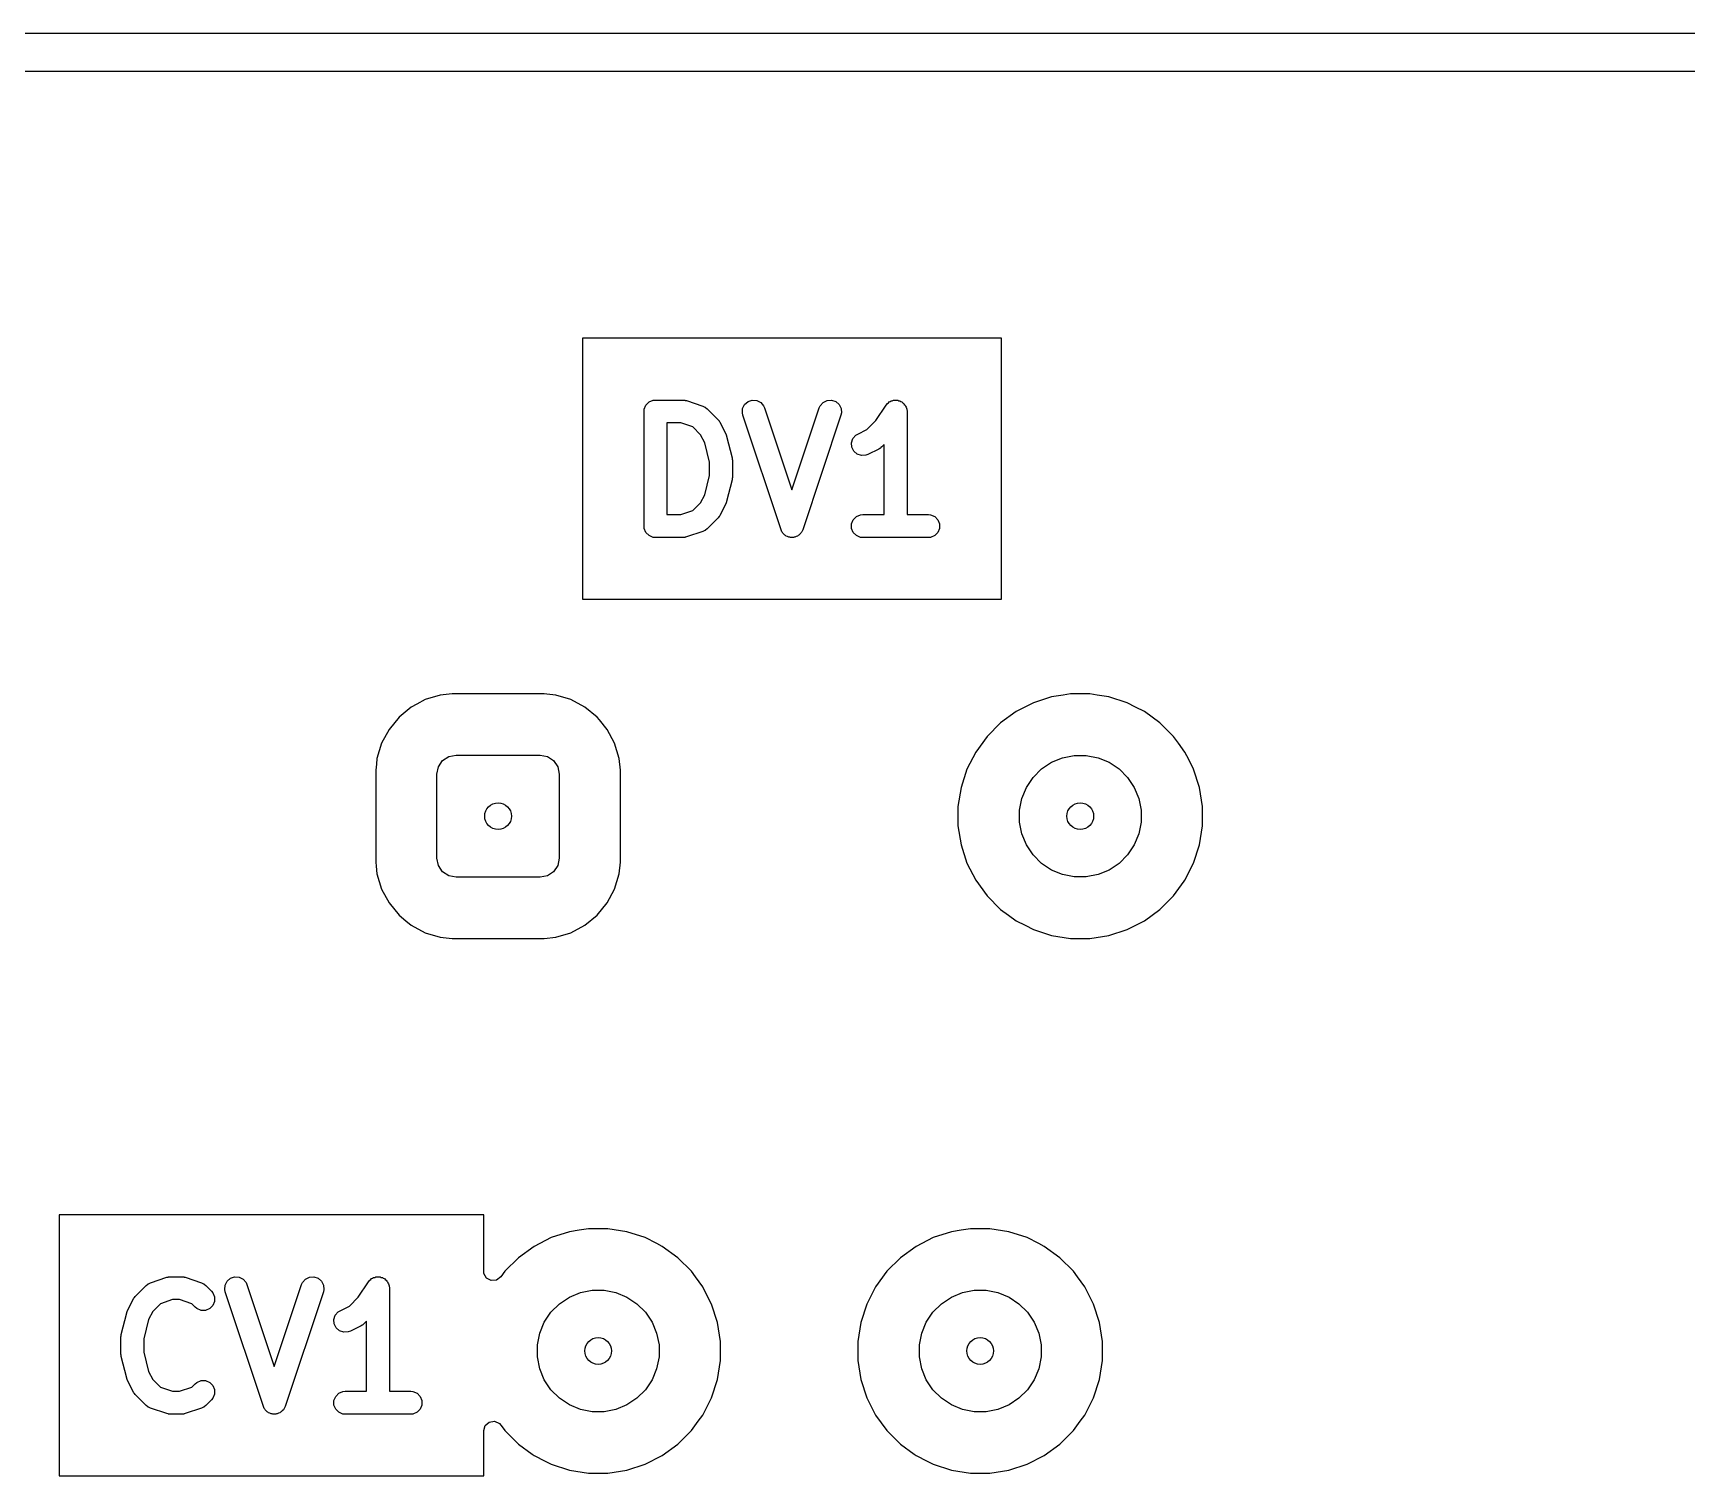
# Model space of a CAD drawing. Extents: x 20 to 124, y -124 to -20.
# Drawn here: x 75.1 to 96.75, y -38.89 to -20 of the extents above; entities that cross this region are included whole.
import ezdxf

# ---------------------------------------------------------------- set-up
doc = ezdxf.new("R2010")
doc.units = 0
doc.layers.add('BLACK', color=7, linetype='CONTINUOUS')
doc.layers.add('WHITE', color=7, linetype='CONTINUOUS')

msp = doc.modelspace()

# ---------------------------------------------------------------- linework, layer by layer
at = {"layer": 'BLACK', "linetype": 'CONTINUOUS'}
for p, q in [((20.6245, -20.5005), (123.3755, -20.5005)), ((87.776929, -23.994984), (82.2945, -23.994984)), ((82.2945, -23.994984), (82.2945, -27.410553)), ((87.776929, -27.160553), (87.776929, -23.994984)), ((83.102882, -24.924064), (83.12528, -24.869992)), ((83.12528, -24.869992), (83.166664, -24.828608)), ((83.166664, -24.828608), (83.220736, -24.80621)), ((83.220736, -24.80621), (83.25, -24.803328)), ((83.25, -24.803328), (83.607143, -24.803328)), ((83.607143, -24.803328), (83.621954, -24.804786)), ((83.621954, -24.804786), (83.625904, -24.804506)), ((83.625904, -24.804506), (83.631098, -24.805687)), ((83.631098, -24.805687), (83.636407, -24.80621)), ((83.636407, -24.80621), (83.640069, -24.807727)), ((83.640069, -24.807727), (83.654577, -24.811026)), ((83.654577, -24.811026), (83.868863, -24.882454)), ((83.868863, -24.882454), (83.895714, -24.894443)), ((84.391042, -24.913708), (84.417216, -24.861361)), ((84.417216, -24.861361), (84.46143, -24.823014)), ((84.46143, -24.823014), (84.516954, -24.804506)), ((84.516954, -24.804506), (84.575335, -24.808655)), ((84.575335, -24.808655), (84.627682, -24.834829)), ((84.627682, -24.834829), (84.666029, -24.879043)), ((84.666029, -24.879043), (84.678017, -24.905894)), ((85.393413, -24.905894), (85.405401, -24.879043)), ((85.405401, -24.879043), (85.443748, -24.834828)), ((85.443748, -24.834828), (85.496096, -24.808655)), ((85.496096, -24.808655), (85.554476, -24.804505)), ((85.554476, -24.804505), (85.61, -24.823014)), ((85.61, -24.823014), (85.654214, -24.861361)), ((85.654214, -24.861361), (85.680388, -24.913708)), ((86.13343, -25.072051), (86.26805, -24.870123)), ((86.26805, -24.870123), (86.268116, -24.870042)), ((86.268116, -24.870042), (86.268137, -24.869992)), ((86.268137, -24.869992), (86.268248, -24.86988)), ((86.268248, -24.86988), (86.28668, -24.847372)), ((86.28668, -24.847372), (86.299022, -24.839106)), ((86.299022, -24.839106), (86.309521, -24.828608)), ((86.309521, -24.828608), (86.323097, -24.822984)), ((86.323097, -24.822984), (86.33531, -24.814806)), ((86.33531, -24.814806), (86.349871, -24.811893)), ((86.349871, -24.811893), (86.363593, -24.80621)), ((86.363593, -24.80621), (86.37829, -24.80621)), ((86.37829, -24.80621), (86.3927, -24.803328)), ((86.3927, -24.803328), (86.40727, -24.80621)), ((86.40727, -24.80621), (86.422121, -24.80621)), ((86.422121, -24.80621), (86.435695, -24.811832)), ((86.435695, -24.811832), (86.450114, -24.814685)), ((86.450114, -24.814685), (86.462474, -24.822925)), ((86.462474, -24.822925), (86.476193, -24.828608)), ((86.476193, -24.828608), (86.486582, -24.838997)), ((86.486582, -24.838997), (86.498813, -24.847151)), ((86.498813, -24.847151), (86.507078, -24.859493)), ((86.507078, -24.859493), (86.517577, -24.869992)), ((86.517577, -24.869992), (86.5232, -24.883568)), ((86.5232, -24.883568), (86.531379, -24.895781)), ((83.1, -24.953328), (83.102882, -24.924064)), ((83.1, -26.453328), (83.1, -24.953328)), ((83.582803, -25.103328), (83.4, -25.103328)), ((83.4, -25.103328), (83.4, -26.303328)), ((83.740401, -25.155861), (83.582803, -25.103328)), ((83.895714, -24.894443), (83.899784, -24.897973)), ((83.899784, -24.897973), (83.904764, -24.900036)), ((83.904764, -24.900036), (83.927495, -24.918691)), ((83.927495, -24.918691), (84.070352, -25.061548)), ((84.070352, -25.061548), (84.079792, -25.07305)), ((84.079792, -25.07305), (84.082785, -25.075646)), ((84.082785, -25.075646), (84.085623, -25.080155)), ((84.085623, -25.080155), (84.089007, -25.084278)), ((84.089007, -25.084278), (84.090523, -25.08794)), ((84.090523, -25.08794), (84.09845, -25.100532)), ((84.09845, -25.100532), (84.169879, -25.243388)), ((84.386893, -24.972089), (84.391042, -24.913708)), ((84.393413, -25.000762), (84.386893, -24.972089)), ((84.893413, -26.500762), (84.393413, -25.000762)), ((84.678017, -24.905894), (85.035715, -25.978986)), ((85.035715, -25.978986), (85.393413, -24.905894)), ((85.678018, -25.000762), (85.178017, -26.500762)), ((85.684538, -24.972088), (85.678018, -25.000762)), ((85.680388, -24.913708), (85.684538, -24.972088)), ((86.018289, -25.187192), (86.13343, -25.072051)), ((86.531379, -24.895781), (86.534291, -24.910343)), ((86.534291, -24.910343), (86.539975, -24.924064)), ((86.539975, -24.924064), (86.542826, -24.953016)), ((86.542826, -24.953016), (86.542857, -24.95317)), ((86.542857, -24.95317), (86.542846, -24.953222)), ((86.542846, -24.953222), (86.542857, -24.953328)), ((86.542857, -24.953328), (86.542857, -26.303328)), ((83.841008, -25.256468), (83.740401, -25.155861)), ((83.894187, -25.362827), (83.841008, -25.256468)), ((84.169879, -25.243388), (84.170698, -25.24553)), ((84.170698, -25.24553), (84.171343, -25.2464)), ((84.171343, -25.2464), (84.175727, -25.258671)), ((84.175727, -25.258671), (84.180388, -25.270852)), ((84.180388, -25.270852), (84.180464, -25.271932)), ((84.180464, -25.271932), (84.181236, -25.274091)), ((84.181236, -25.274091), (84.252664, -25.559805)), ((85.815464, -25.363139), (85.833971, -25.307616)), ((85.833971, -25.307616), (85.872318, -25.263401)), ((85.872318, -25.263401), (85.897204, -25.247736)), ((85.897204, -25.247736), (86.018289, -25.187192)), ((83.957143, -25.614648), (83.894187, -25.362827)), ((85.819613, -25.421519), (85.815464, -25.363139)), ((85.845787, -25.473868), (85.819613, -25.421519)), ((85.890002, -25.512215), (85.845787, -25.473868)), ((85.945525, -25.530722), (85.890002, -25.512215)), ((86.003905, -25.526573), (85.945525, -25.530722)), ((86.031368, -25.516064), (86.003905, -25.526573)), ((86.174225, -25.444635), (86.031368, -25.516064)), ((86.186818, -25.436707), (86.174225, -25.444635)), ((86.190478, -25.435192), (86.186818, -25.436707)), ((86.194597, -25.43181), (86.190478, -25.435192)), ((86.199111, -25.42897), (86.194597, -25.43181)), ((86.201707, -25.425976), (86.199111, -25.42897)), ((86.213209, -25.416537), (86.201707, -25.425976)), ((86.242857, -25.386889), (86.213209, -25.416537)), ((86.242857, -26.303328), (86.242857, -25.386889)), ((83.957143, -25.792007), (83.957143, -25.614648)), ((84.252664, -25.559805), (84.253413, -25.564876)), ((84.253413, -25.564876), (84.254261, -25.566921)), ((84.254261, -25.566921), (84.255346, -25.577943)), ((84.255346, -25.577943), (84.256966, -25.588894)), ((84.256966, -25.588894), (84.25664, -25.591081)), ((84.25664, -25.591081), (84.257143, -25.596185)), ((84.257143, -25.596185), (84.257143, -25.810471)), ((83.894187, -26.043828), (83.957143, -25.792007)), ((84.252664, -25.846851), (84.181236, -26.132565)), ((84.253413, -25.841779), (84.252664, -25.846851)), ((84.254261, -25.839735), (84.253413, -25.841779)), ((84.255346, -25.828712), (84.254261, -25.839735)), ((84.256966, -25.817762), (84.255346, -25.828712)), ((84.257143, -25.810471), (84.25664, -25.815574)), ((84.25664, -25.815574), (84.256966, -25.817762)), ((83.740402, -26.250794), (83.841008, -26.150188)), ((83.841008, -26.150188), (83.894187, -26.043828)), ((84.169879, -26.163268), (84.09845, -26.306124)), ((84.170698, -26.161125), (84.169879, -26.163268)), ((84.171343, -26.160256), (84.170698, -26.161125)), ((84.175727, -26.147984), (84.171343, -26.160256)), ((84.180388, -26.135804), (84.175727, -26.147984)), ((84.180464, -26.134723), (84.180388, -26.135804)), ((84.181236, -26.132565), (84.180464, -26.134723)), ((83.4, -26.303328), (83.5828, -26.303328)), ((83.5828, -26.303328), (83.740402, -26.250794)), ((84.070352, -26.345108), (83.927495, -26.487966)), ((84.07979, -26.333606), (84.070352, -26.345108)), ((84.082785, -26.33101), (84.07979, -26.333606)), ((84.085625, -26.326496), (84.082785, -26.33101)), ((84.089007, -26.322377), (84.085625, -26.326496)), ((84.090522, -26.318717), (84.089007, -26.322377)), ((84.09845, -26.306124), (84.090522, -26.318717)), ((85.817168, -26.424064), (85.839566, -26.369992)), ((85.839566, -26.369992), (85.88095, -26.328608)), ((85.88095, -26.328608), (85.935022, -26.30621)), ((85.935022, -26.30621), (85.964286, -26.303328)), ((85.964286, -26.303328), (86.242857, -26.303328)), ((86.542857, -26.303328), (86.821429, -26.303328)), ((86.821429, -26.303328), (86.850693, -26.30621)), ((86.850693, -26.30621), (86.904765, -26.328608)), ((86.904765, -26.328608), (86.946149, -26.369992)), ((86.946149, -26.369992), (86.968547, -26.424064)), ((83.102882, -26.482592), (83.1, -26.453328)), ((83.12528, -26.536664), (83.102882, -26.482592)), ((83.166664, -26.578048), (83.12528, -26.536664)), ((83.220736, -26.600446), (83.166664, -26.578048)), ((83.25, -26.603328), (83.220736, -26.600446)), ((83.607143, -26.603328), (83.25, -26.603328)), ((83.621948, -26.601869), (83.607143, -26.603328)), ((83.625903, -26.602151), (83.621948, -26.601869)), ((83.631104, -26.600968), (83.625903, -26.602151)), ((83.636407, -26.600446), (83.631104, -26.600968)), ((83.640064, -26.59893), (83.636407, -26.600446)), ((83.654577, -26.595631), (83.640064, -26.59893)), ((83.868863, -26.524203), (83.654577, -26.595631)), ((83.895714, -26.512215), (83.868863, -26.524203)), ((83.899785, -26.508683), (83.895714, -26.512215)), ((83.904765, -26.506621), (83.899785, -26.508683)), ((83.927495, -26.487966), (83.904765, -26.506621)), ((84.905401, -26.527613), (84.893413, -26.500762)), ((84.912423, -26.53571), (84.905401, -26.527613)), ((84.917216, -26.545295), (84.912423, -26.53571)), ((84.931422, -26.557616), (84.917216, -26.545295)), ((84.943748, -26.571828), (84.931422, -26.557616)), ((84.953335, -26.576621), (84.943748, -26.571828)), ((84.96143, -26.583642), (84.953335, -26.576621)), ((84.979272, -26.589589), (84.96143, -26.583642)), ((84.996096, -26.598001), (84.979272, -26.589589)), ((85.006786, -26.59876), (84.996096, -26.598001)), ((85.016954, -26.60215), (85.006786, -26.59876)), ((85.03571, -26.600817), (85.016954, -26.60215)), ((85.054476, -26.602151), (85.03571, -26.600817)), ((85.064646, -26.59876), (85.054476, -26.602151)), ((85.075335, -26.598001), (85.064646, -26.59876)), ((85.092156, -26.58959), (85.075335, -26.598001)), ((85.11, -26.583642), (85.092156, -26.58959)), ((85.118096, -26.576619), (85.11, -26.583642)), ((85.127682, -26.571827), (85.118096, -26.576619)), ((85.140005, -26.557618), (85.127682, -26.571827)), ((85.154214, -26.545295), (85.140005, -26.557618)), ((85.159006, -26.535709), (85.154214, -26.545295)), ((85.166029, -26.527613), (85.159006, -26.535709)), ((85.178017, -26.500762), (85.166029, -26.527613)), ((85.817168, -26.482592), (85.817168, -26.424064)), ((85.839566, -26.536664), (85.817168, -26.482592)), ((85.88095, -26.578048), (85.839566, -26.536664)), ((85.935022, -26.600446), (85.88095, -26.578048)), ((85.964286, -26.603328), (85.935022, -26.600446)), ((86.821429, -26.603328), (85.964286, -26.603328)), ((86.850693, -26.600446), (86.821429, -26.603328)), ((86.904765, -26.578048), (86.850693, -26.600446)), ((86.946149, -26.536664), (86.904765, -26.578048)), ((86.968547, -26.482592), (86.946149, -26.536664)), ((86.968547, -26.424064), (86.968547, -26.482592)), ((87.776929, -27.410553), (87.776929, -27.160553)), ((82.2945, -27.410553), (87.776929, -27.410553)), ((80.125898, -28.783643), (80.05355, -28.822315)), ((80.236043, -28.724769), (80.125898, -28.783643)), ((80.434067, -28.664699), (80.236043, -28.724769)), ((80.550298, -28.653251), (80.434067, -28.664699)), ((80.588392, -28.6495), (80.550298, -28.653251)), ((81.791608, -28.6495), (80.588392, -28.6495)), ((81.826805, -28.652966), (81.791608, -28.6495)), ((81.945934, -28.664699), (81.826805, -28.652966)), ((81.945934, -28.6647), (81.945932, -28.664699)), ((81.945932, -28.664699), (81.945934, -28.664699)), ((82.143954, -28.724768), (81.945934, -28.6647)), ((82.32645, -28.822315), (82.143954, -28.724768)), ((88.195616, -28.76676), (87.971151, -28.881132)), ((88.435214, -28.68891), (88.195616, -28.76676)), ((88.588076, -28.664699), (88.435214, -28.68891)), ((88.684038, -28.6495), (88.588076, -28.664699)), ((88.935962, -28.6495), (88.684038, -28.6495)), ((89.03193, -28.6647), (88.935962, -28.6495)), ((89.184785, -28.68891), (89.03193, -28.6647)), ((89.424383, -28.76676), (89.184785, -28.68891)), ((89.533418, -28.822317), (89.424383, -28.76676)), ((79.893589, -28.953589), (79.762317, -29.113547)), ((80.053547, -28.822317), (79.893589, -28.953589)), ((80.053548, -28.822316), (80.053547, -28.822317)), ((80.05355, -28.822315), (80.053548, -28.822316)), ((82.326453, -28.822317), (82.32645, -28.822315)), ((82.48641, -28.953589), (82.326452, -28.822317)), ((82.326452, -28.822317), (82.326453, -28.822317)), ((82.515357, -28.988862), (82.48641, -28.953589)), ((82.617685, -29.11355), (82.515357, -28.988862)), ((87.971151, -28.881132), (87.76735, -29.029201)), ((89.648845, -28.88113), (89.533418, -28.822317)), ((89.648847, -28.881131), (89.648845, -28.88113)), ((89.648848, -28.881132), (89.648847, -28.881131)), ((89.852649, -29.029201), (89.648848, -28.881132)), ((79.762317, -29.113547), (79.664769, -29.296043)), ((82.715232, -29.296046), (82.617685, -29.11355)), ((87.589201, -29.20735), (87.441132, -29.411151)), ((87.589205, -29.207345), (87.589201, -29.20735)), ((87.767345, -29.029205), (87.589205, -29.207345)), ((87.76735, -29.029201), (87.767345, -29.029205)), ((89.852654, -29.029205), (89.852649, -29.029201)), ((90.030794, -29.207345), (89.852654, -29.029205)), ((90.030798, -29.20735), (90.030794, -29.207345)), ((90.095239, -29.296046), (90.030798, -29.20735)), ((79.664769, -29.296043), (79.604699, -29.494067)), ((82.7753, -29.494066), (82.715232, -29.296046)), ((87.441132, -29.411151), (87.32676, -29.635616)), ((90.17887, -29.411155), (90.095239, -29.296046)), ((90.228693, -29.508939), (90.17887, -29.411155)), ((79.597147, -29.57075), (79.5895, -29.648392)), ((79.5895, -29.648392), (79.5895, -30.851608)), ((79.604699, -29.494067), (79.597147, -29.57075)), ((80.39, -29.7), (80.40903, -29.604329)), ((80.40903, -29.604329), (80.463223, -29.523223)), ((80.463223, -29.523223), (80.544329, -29.46903)), ((80.544329, -29.46903), (80.64, -29.45)), ((80.64, -29.45), (81.74, -29.45)), ((81.74, -29.45), (81.835671, -29.46903)), ((81.835671, -29.46903), (81.916777, -29.523223)), ((81.916777, -29.523223), (81.97097, -29.604329)), ((81.97097, -29.604329), (81.99, -29.7)), ((82.7905, -29.648392), (82.7753, -29.494066)), ((82.7905, -30.124038), (82.7905, -29.648392)), ((87.32676, -29.635616), (87.24891, -29.875214)), ((88.191592, -29.742485), (88.302485, -29.631592)), ((88.302485, -29.631592), (88.432883, -29.544463)), ((88.432883, -29.544463), (88.577772, -29.484448)), ((88.577772, -29.484448), (88.731586, -29.453852)), ((88.731586, -29.453852), (88.888414, -29.453852)), ((88.888414, -29.453852), (89.042228, -29.484448)), ((89.042228, -29.484448), (89.187117, -29.544463)), ((89.187117, -29.544463), (89.317515, -29.631592)), ((89.317515, -29.631592), (89.428408, -29.742485)), ((90.293239, -29.635616), (90.228693, -29.508939)), ((90.293239, -29.635618), (90.293239, -29.635616)), ((90.293241, -29.635621), (90.293239, -29.635618)), ((90.37109, -29.875215), (90.293241, -29.635621)), ((80.39, -30.8), (80.39, -29.7)), ((81.99, -29.7), (81.99, -30.8)), ((88.104463, -29.872883), (88.191592, -29.742485)), ((89.428408, -29.742485), (89.515537, -29.872883)), ((87.24891, -29.875214), (87.2095, -30.124038)), ((88.013852, -30.171586), (88.044448, -30.017772)), ((88.044448, -30.017772), (88.104463, -29.872883)), ((89.515537, -29.872883), (89.575552, -30.017772)), ((89.575552, -30.017772), (89.606148, -30.171586)), ((90.4105, -30.124038), (90.37109, -29.875215)), ((82.7905, -30.851608), (82.7905, -30.124038)), ((87.2095, -30.124038), (87.2095, -30.375961)), ((88.013852, -30.328414), (88.013852, -30.171586)), ((89.606148, -30.171586), (89.606148, -30.328414)), ((90.4105, -30.375962), (90.4105, -30.124038)), ((87.2095, -30.375961), (87.24891, -30.624785)), ((88.044448, -30.482228), (88.013852, -30.328414)), ((88.104463, -30.627117), (88.044448, -30.482228)), ((89.575552, -30.482228), (89.515537, -30.627117)), ((89.606148, -30.328414), (89.575552, -30.482228)), ((90.37109, -30.624785), (90.4105, -30.375962)), ((87.24891, -30.624785), (87.32676, -30.864383)), ((88.191592, -30.757515), (88.104463, -30.627117)), ((89.515537, -30.627117), (89.428408, -30.757515)), ((90.293241, -30.864379), (90.37109, -30.624785)), ((79.5895, -30.851608), (79.594502, -30.902398)), ((79.594502, -30.902398), (79.604699, -31.005932)), ((80.40903, -30.895671), (80.39, -30.8)), ((80.463223, -30.976777), (80.40903, -30.895671)), ((81.97097, -30.895671), (81.916777, -30.976777)), ((81.99, -30.8), (81.97097, -30.895671)), ((82.7753, -31.005934), (82.7905, -30.851608)), ((87.32676, -30.864383), (87.441132, -31.088848)), ((88.302485, -30.868408), (88.191592, -30.757515)), ((88.432883, -30.955537), (88.302485, -30.868408)), ((89.317515, -30.868408), (89.187117, -30.955537)), ((89.428408, -30.757515), (89.317515, -30.868408)), ((90.17887, -31.088845), (90.293241, -30.864379)), ((79.604699, -31.005932), (79.6047, -31.005934)), ((79.6047, -31.005934), (79.664768, -31.203954)), ((80.544329, -31.03097), (80.463223, -30.976777)), ((80.64, -31.05), (80.544329, -31.03097)), ((81.74, -31.05), (80.64, -31.05)), ((81.835671, -31.03097), (81.74, -31.05)), ((81.916777, -30.976777), (81.835671, -31.03097)), ((82.715232, -31.203954), (82.7753, -31.005934)), ((87.441132, -31.088848), (87.589201, -31.292649)), ((88.577772, -31.015552), (88.432883, -30.955537)), ((88.731586, -31.046148), (88.577772, -31.015552)), ((88.888414, -31.046148), (88.731586, -31.046148)), ((89.042228, -31.015552), (88.888414, -31.046148)), ((89.187117, -30.955537), (89.042228, -31.015552)), ((90.030793, -31.292656), (90.17133, -31.099223)), ((90.17133, -31.099223), (90.17887, -31.088845)), ((79.664768, -31.203954), (79.762315, -31.38645)), ((79.762315, -31.38645), (79.762317, -31.386452)), ((79.762317, -31.386452), (79.893589, -31.54641)), ((82.48641, -31.54641), (82.617685, -31.38645)), ((82.617685, -31.38645), (82.715232, -31.203954)), ((87.589201, -31.292649), (87.589205, -31.292654)), ((87.589205, -31.292654), (87.767345, -31.470794)), ((89.852656, -31.470793), (90.030793, -31.292656)), ((79.893589, -31.54641), (79.98188, -31.618867)), ((82.32645, -31.677685), (82.48641, -31.54641)), ((87.767345, -31.470794), (87.76735, -31.470798)), ((87.76735, -31.470798), (87.871422, -31.54641)), ((87.871422, -31.54641), (87.971155, -31.61887)), ((89.648845, -31.61887), (89.852656, -31.470793)), ((79.98188, -31.618867), (80.05355, -31.677685)), ((80.05355, -31.677685), (80.236046, -31.775232)), ((80.236046, -31.775232), (80.434066, -31.8353)), ((81.945934, -31.8353), (82.143954, -31.775232)), ((82.143954, -31.775232), (82.32645, -31.677685)), ((87.971155, -31.61887), (88.086586, -31.677685)), ((88.086586, -31.677685), (88.195616, -31.733239)), ((88.195616, -31.733239), (88.195618, -31.733239)), ((88.195618, -31.733239), (88.195621, -31.733241)), ((88.195621, -31.733241), (88.435215, -31.81109)), ((88.435215, -31.81109), (88.684038, -31.8505)), ((88.935962, -31.8505), (89.184785, -31.81109)), ((89.184785, -31.81109), (89.424379, -31.733241)), ((89.424379, -31.733241), (89.648845, -31.61887)), ((80.434066, -31.8353), (80.434065, -31.8353)), ((80.434065, -31.8353), (80.472647, -31.8391)), ((80.472647, -31.8391), (80.588392, -31.8505)), ((80.588392, -31.8505), (80.588395, -31.8505)), ((80.588395, -31.8505), (81.791605, -31.8505)), ((81.791605, -31.8505), (81.791608, -31.8505)), ((81.791608, -31.8505), (81.945934, -31.8353)), ((88.684038, -31.8505), (88.684039, -31.8505)), ((88.684039, -31.8505), (88.935961, -31.8505)), ((88.935961, -31.8505), (88.935962, -31.8505)), ((81.001929, -35.469984), (75.445368, -35.469984)), ((75.445368, -35.469984), (75.445368, -38.885553)), ((81.001929, -36.207351), (81.001929, -35.469984)), ((82.125214, -35.68891), (81.885616, -35.76676)), ((82.249626, -35.669205), (82.125214, -35.68891)), ((82.374038, -35.6495), (82.249626, -35.669205)), ((82.625962, -35.6495), (82.374038, -35.6495)), ((82.874785, -35.68891), (82.625962, -35.6495)), ((83.114383, -35.76676), (82.874785, -35.68891)), ((87.125214, -35.68891), (86.885616, -35.76676)), ((87.249626, -35.669205), (87.125214, -35.68891)), ((87.374038, -35.6495), (87.249626, -35.669205)), ((87.625962, -35.6495), (87.374038, -35.6495)), ((87.874785, -35.68891), (87.625962, -35.6495)), ((88.114383, -35.76676), (87.874785, -35.68891)), ((81.661151, -35.881132), (81.45735, -36.029201)), ((81.885616, -35.76676), (81.661151, -35.881132)), ((83.268747, -35.845413), (83.114383, -35.76676)), ((83.338845, -35.88113), (83.268747, -35.845413)), ((83.338847, -35.881131), (83.338845, -35.88113)), ((83.338848, -35.881132), (83.338847, -35.881131)), ((83.542649, -36.029201), (83.338848, -35.881132)), ((86.661151, -35.881132), (86.45735, -36.029201)), ((86.885616, -35.76676), (86.661151, -35.881132)), ((88.268747, -35.845413), (88.114383, -35.76676)), ((88.338845, -35.88113), (88.268747, -35.845413)), ((88.338847, -35.881131), (88.338845, -35.88113)), ((88.338848, -35.881132), (88.338847, -35.881131)), ((88.542649, -36.029201), (88.338848, -35.881132)), ((81.457345, -36.029205), (81.279205, -36.207345)), ((81.45735, -36.029201), (81.457345, -36.029205)), ((83.542654, -36.029205), (83.542649, -36.029201)), ((83.720794, -36.207345), (83.542654, -36.029205)), ((86.457345, -36.029205), (86.279205, -36.207345)), ((86.45735, -36.029201), (86.457345, -36.029205)), ((88.542654, -36.029205), (88.542649, -36.029201)), ((88.720794, -36.207345), (88.542654, -36.029205)), ((76.615001, -36.369443), (76.641852, -36.357455)), ((76.641852, -36.357455), (76.856137, -36.286026)), ((76.856137, -36.286026), (76.870646, -36.282726)), ((76.870646, -36.282726), (76.874308, -36.28121)), ((76.874308, -36.28121), (76.879616, -36.280687)), ((76.879616, -36.280687), (76.884811, -36.279506)), ((76.884811, -36.279506), (76.88876, -36.279786)), ((76.88876, -36.279786), (76.903572, -36.278328)), ((76.903572, -36.278328), (77.046429, -36.278328)), ((77.046429, -36.278328), (77.06124, -36.279786)), ((77.06124, -36.279786), (77.06519, -36.279506)), ((77.06519, -36.279506), (77.070384, -36.280687)), ((77.070384, -36.280687), (77.075693, -36.28121)), ((77.075693, -36.28121), (77.079355, -36.282727)), ((77.079355, -36.282727), (77.093863, -36.286026)), ((77.093863, -36.286026), (77.308149, -36.357454)), ((77.308149, -36.357454), (77.335, -36.369443)), ((77.616042, -36.388708), (77.642216, -36.336361)), ((77.642216, -36.336361), (77.68643, -36.298014)), ((77.68643, -36.298014), (77.741954, -36.279506)), ((77.741954, -36.279506), (77.800335, -36.283655)), ((77.800335, -36.283655), (77.852682, -36.309829)), ((77.852682, -36.309829), (77.891029, -36.354043)), ((77.891029, -36.354043), (77.903017, -36.380894)), ((78.618413, -36.380894), (78.630401, -36.354043)), ((78.630401, -36.354043), (78.668748, -36.309828)), ((78.668748, -36.309828), (78.721096, -36.283655)), ((78.721096, -36.283655), (78.779476, -36.279505)), ((78.779476, -36.279505), (78.835, -36.298014)), ((78.835, -36.298014), (78.879214, -36.336361)), ((78.879214, -36.336361), (78.905388, -36.388708)), ((79.35843, -36.547051), (79.49305, -36.345123)), ((79.49305, -36.345123), (79.493116, -36.345042)), ((79.493116, -36.345042), (79.493137, -36.344992)), ((79.493137, -36.344992), (79.493248, -36.34488)), ((79.493248, -36.34488), (79.51168, -36.322372)), ((79.51168, -36.322372), (79.524022, -36.314106)), ((79.524022, -36.314106), (79.534521, -36.303608)), ((79.534521, -36.303608), (79.548097, -36.297984)), ((79.548097, -36.297984), (79.56031, -36.289806)), ((79.56031, -36.289806), (79.574871, -36.286893)), ((79.574871, -36.286893), (79.588593, -36.28121)), ((79.588593, -36.28121), (79.60329, -36.28121)), ((79.60329, -36.28121), (79.6177, -36.278328)), ((79.6177, -36.278328), (79.63227, -36.28121)), ((79.63227, -36.28121), (79.647121, -36.28121)), ((79.647121, -36.28121), (79.660695, -36.286832)), ((79.660695, -36.286832), (79.675114, -36.289685)), ((79.675114, -36.289685), (79.687474, -36.297925)), ((79.687474, -36.297925), (79.701193, -36.303608)), ((79.701193, -36.303608), (79.711582, -36.313997)), ((79.711582, -36.313997), (79.723813, -36.322151)), ((79.723813, -36.322151), (79.732078, -36.334493)), ((79.732078, -36.334493), (79.742577, -36.344992)), ((79.742577, -36.344992), (79.7482, -36.358568)), ((79.7482, -36.358568), (79.756379, -36.370781)), ((81.005152, -36.235437), (81.001929, -36.207351)), ((81.039509, -36.296275), (81.005152, -36.235437)), ((81.101304, -36.328881), (81.039509, -36.296275)), ((81.170917, -36.322902), (81.101304, -36.328881)), ((81.226247, -36.280236), (81.170917, -36.322902)), ((81.279201, -36.20735), (81.226247, -36.280236)), ((81.279205, -36.207345), (81.279201, -36.20735)), ((83.720798, -36.20735), (83.720794, -36.207345)), ((83.773752, -36.280236), (83.720798, -36.20735)), ((83.86887, -36.411155), (83.773752, -36.280236)), ((86.279201, -36.20735), (86.131132, -36.411151)), ((86.279205, -36.207345), (86.279201, -36.20735)), ((88.720798, -36.20735), (88.720794, -36.207345)), ((88.773752, -36.280236), (88.720798, -36.20735)), ((88.86887, -36.411155), (88.773752, -36.280236)), ((76.340836, -36.718389), (76.412265, -36.575532)), ((76.412265, -36.575532), (76.420192, -36.562938)), ((76.420192, -36.562938), (76.421708, -36.559279)), ((76.421708, -36.559279), (76.425089, -36.555159)), ((76.425089, -36.555159), (76.42793, -36.550646)), ((76.42793, -36.550646), (76.430923, -36.548049)), ((76.430923, -36.548049), (76.440363, -36.536548)), ((76.440363, -36.536548), (76.58322, -36.393691)), ((76.58322, -36.393691), (76.60595, -36.375036)), ((76.60595, -36.375036), (76.610931, -36.372972)), ((76.610931, -36.372972), (76.615001, -36.369443)), ((76.927915, -36.578328), (76.770313, -36.630861)), ((77.022089, -36.578328), (76.927915, -36.578328)), ((77.179687, -36.630861), (77.022089, -36.578328)), ((77.335, -36.369443), (77.33907, -36.372973)), ((77.33907, -36.372973), (77.34405, -36.375036)), ((77.34405, -36.375036), (77.366781, -36.393691)), ((77.366781, -36.393691), (77.438209, -36.465119)), ((77.438209, -36.465119), (77.456864, -36.487849)), ((77.456864, -36.487849), (77.47926, -36.541922)), ((77.47926, -36.541922), (77.47926, -36.600448)), ((77.611893, -36.447089), (77.616042, -36.388708)), ((77.618413, -36.475762), (77.611893, -36.447089)), ((78.118413, -37.975762), (77.618413, -36.475762)), ((77.903017, -36.380894), (78.260715, -37.453986)), ((78.260715, -37.453986), (78.618413, -36.380894)), ((78.903018, -36.475762), (78.403017, -37.975762)), ((78.909538, -36.447088), (78.903018, -36.475762)), ((78.905388, -36.388708), (78.909538, -36.447088)), ((79.243289, -36.662192), (79.35843, -36.547051)), ((79.756379, -36.370781), (79.759291, -36.385343)), ((79.759291, -36.385343), (79.764975, -36.399064)), ((79.764975, -36.399064), (79.767826, -36.428016)), ((79.767826, -36.428016), (79.767857, -36.42817)), ((79.767857, -36.42817), (79.767846, -36.428222)), ((79.767846, -36.428222), (79.767857, -36.428328)), ((79.767857, -36.428328), (79.767857, -37.778328)), ((81.992485, -36.631592), (82.122883, -36.544463)), ((82.122883, -36.544463), (82.267772, -36.484448)), ((82.267772, -36.484448), (82.421586, -36.453852)), ((82.421586, -36.453852), (82.578414, -36.453852)), ((82.578414, -36.453852), (82.732228, -36.484448)), ((82.732228, -36.484448), (82.877117, -36.544463)), ((82.877117, -36.544463), (83.007515, -36.631592)), ((83.941747, -36.554184), (83.86887, -36.411155)), ((83.983239, -36.635616), (83.941747, -36.554184)), ((86.131132, -36.411151), (86.01676, -36.635616)), ((86.992485, -36.631592), (87.122883, -36.544463)), ((87.122883, -36.544463), (87.267772, -36.484448)), ((87.267772, -36.484448), (87.421586, -36.453852)), ((87.421586, -36.453852), (87.578414, -36.453852)), ((87.578414, -36.453852), (87.732228, -36.484448)), ((87.732228, -36.484448), (87.877117, -36.544463)), ((87.877117, -36.544463), (88.007515, -36.631592)), ((88.983241, -36.635621), (88.86887, -36.411155)), ((76.258051, -37.034805), (76.329479, -36.749091)), ((76.329479, -36.749091), (76.33025, -36.746932)), ((76.33025, -36.746932), (76.330327, -36.745852)), ((76.330327, -36.745852), (76.334985, -36.733677)), ((76.334985, -36.733677), (76.339372, -36.7214)), ((76.339372, -36.7214), (76.340016, -36.720529)), ((76.340016, -36.720529), (76.340836, -36.718389)), ((76.669707, -36.731467), (76.616526, -36.837827)), ((76.770313, -36.630861), (76.669707, -36.731467)), ((77.226077, -36.677251), (77.179687, -36.630861)), ((77.248807, -36.695906), (77.226077, -36.677251)), ((77.30288, -36.718302), (77.248807, -36.695906)), ((77.361406, -36.718302), (77.30288, -36.718302)), ((77.415478, -36.695906), (77.361406, -36.718302)), ((77.456864, -36.65452), (77.415478, -36.695906)), ((77.47926, -36.600448), (77.456864, -36.65452)), ((79.040464, -36.838139), (79.058971, -36.782616)), ((79.058971, -36.782616), (79.097318, -36.738401)), ((79.097318, -36.738401), (79.122204, -36.722736)), ((79.122204, -36.722736), (79.243289, -36.662192)), ((81.794463, -36.872883), (81.881592, -36.742485)), ((81.881592, -36.742485), (81.992485, -36.631592)), ((83.007515, -36.631592), (83.118408, -36.742485)), ((83.118408, -36.742485), (83.205537, -36.872883)), ((83.983239, -36.635618), (83.983239, -36.635616)), ((83.983241, -36.635621), (83.983239, -36.635618)), ((84.06109, -36.875215), (83.983241, -36.635621)), ((86.01676, -36.635616), (85.93891, -36.875214)), ((86.794463, -36.872883), (86.881592, -36.742485)), ((86.881592, -36.742485), (86.992485, -36.631592)), ((88.007515, -36.631592), (88.118408, -36.742485)), ((88.118408, -36.742485), (88.205537, -36.872883)), ((89.06109, -36.875215), (88.983241, -36.635621)), ((76.616526, -36.837827), (76.553572, -37.089648)), ((79.044613, -36.896519), (79.040464, -36.838139)), ((79.070787, -36.948868), (79.044613, -36.896519)), ((79.115002, -36.987215), (79.070787, -36.948868)), ((79.170525, -37.005722), (79.115002, -36.987215)), ((79.228905, -37.001573), (79.170525, -37.005722)), ((79.256368, -36.991064), (79.228905, -37.001573)), ((79.399225, -36.919635), (79.256368, -36.991064)), ((79.411818, -36.911707), (79.399225, -36.919635)), ((79.415478, -36.910192), (79.411818, -36.911707)), ((79.419597, -36.90681), (79.415478, -36.910192)), ((79.424111, -36.90397), (79.419597, -36.90681)), ((79.426707, -36.900976), (79.424111, -36.90397)), ((79.438209, -36.891537), (79.426707, -36.900976)), ((79.467857, -36.861889), (79.438209, -36.891537)), ((79.467857, -37.778328), (79.467857, -36.861889)), ((81.734448, -37.017772), (81.794463, -36.872883)), ((83.205537, -36.872883), (83.265552, -37.017772)), ((84.1005, -37.124038), (84.06109, -36.875215)), ((85.93891, -36.875214), (85.8995, -37.124038)), ((86.734448, -37.017772), (86.794463, -36.872883)), ((88.205537, -36.872883), (88.265552, -37.017772)), ((89.1005, -37.124038), (89.06109, -36.875215)), ((76.253572, -37.071185), (76.254074, -37.066081)), ((76.253572, -37.285471), (76.253572, -37.071185)), ((76.253749, -37.063894), (76.255368, -37.052943)), ((76.254074, -37.066081), (76.253749, -37.063894)), ((76.255368, -37.052943), (76.256454, -37.041921)), ((76.256454, -37.041921), (76.257301, -37.039876)), ((76.257301, -37.039876), (76.258051, -37.034805)), ((76.553572, -37.089648), (76.553572, -37.267007)), ((81.703852, -37.171586), (81.734448, -37.017772)), ((81.703852, -37.328414), (81.703852, -37.171586)), ((83.265552, -37.017772), (83.296148, -37.171586)), ((83.296148, -37.171586), (83.296148, -37.328414)), ((84.1005, -37.375962), (84.1005, -37.124038)), ((85.8995, -37.124038), (85.8995, -37.375961)), ((86.703852, -37.171586), (86.734448, -37.017772)), ((86.703852, -37.328414), (86.703852, -37.171586)), ((88.265552, -37.017772), (88.296148, -37.171586)), ((88.296148, -37.171586), (88.296148, -37.328414)), ((89.1005, -37.375962), (89.1005, -37.124038)), ((76.254074, -37.290574), (76.253572, -37.285471)), ((76.253749, -37.292762), (76.254074, -37.290574)), ((76.255368, -37.303712), (76.253749, -37.292762)), ((76.256454, -37.314735), (76.255368, -37.303712)), ((76.257301, -37.316779), (76.256454, -37.314735)), ((76.258051, -37.321851), (76.257301, -37.316779)), ((76.329479, -37.607565), (76.258051, -37.321851)), ((76.553572, -37.267007), (76.616526, -37.518828)), ((81.734448, -37.482228), (81.703852, -37.328414)), ((83.296148, -37.328414), (83.265552, -37.482228)), ((84.06109, -37.624785), (84.1005, -37.375962)), ((85.8995, -37.375961), (85.93891, -37.624785)), ((86.734448, -37.482228), (86.703852, -37.328414)), ((88.296148, -37.328414), (88.265552, -37.482228)), ((89.06109, -37.624785), (89.1005, -37.375962)), ((76.33025, -37.609723), (76.329479, -37.607565)), ((76.330327, -37.610804), (76.33025, -37.609723)), ((76.334985, -37.622978), (76.330327, -37.610804)), ((76.339372, -37.635256), (76.334985, -37.622978)), ((76.340016, -37.636126), (76.339372, -37.635256)), ((76.340836, -37.638267), (76.340016, -37.636126)), ((76.412265, -37.781124), (76.340836, -37.638267)), ((76.616526, -37.518828), (76.669707, -37.625188)), ((76.669707, -37.625188), (76.770312, -37.725794)), ((77.226076, -37.679406), (77.248807, -37.660751)), ((77.248807, -37.660751), (77.302879, -37.638354)), ((77.302879, -37.638354), (77.361405, -37.638353)), ((77.361405, -37.638353), (77.415477, -37.66075)), ((77.415477, -37.66075), (77.456863, -37.702135)), ((81.794463, -37.627117), (81.734448, -37.482228)), ((81.881592, -37.757515), (81.794463, -37.627117)), ((83.205537, -37.627117), (83.118408, -37.757515)), ((83.265552, -37.482228), (83.205537, -37.627117)), ((83.983241, -37.864379), (84.06109, -37.624785)), ((85.93891, -37.624785), (86.01676, -37.864383)), ((86.794463, -37.627117), (86.734448, -37.482228)), ((86.881592, -37.757515), (86.794463, -37.627117)), ((88.205537, -37.627117), (88.118408, -37.757515)), ((88.265552, -37.482228), (88.205537, -37.627117)), ((88.983241, -37.864379), (89.06109, -37.624785)), ((76.420192, -37.793717), (76.412265, -37.781124)), ((76.421708, -37.797377), (76.420192, -37.793717)), ((76.425089, -37.801496), (76.421708, -37.797377)), ((76.42793, -37.80601), (76.425089, -37.801496)), ((76.430923, -37.808606), (76.42793, -37.80601)), ((76.440363, -37.820108), (76.430923, -37.808606)), ((76.58322, -37.962966), (76.440363, -37.820108)), ((76.770312, -37.725794), (76.927915, -37.778328)), ((76.927915, -37.778328), (77.022086, -37.778328)), ((77.022086, -37.778328), (77.179688, -37.725794)), ((77.179688, -37.725794), (77.226076, -37.679406)), ((77.456864, -37.868806), (77.43821, -37.891536)), ((77.456863, -37.702135), (77.47926, -37.756207)), ((77.479261, -37.814733), (77.456864, -37.868806)), ((77.47926, -37.756207), (77.479261, -37.814733)), ((79.042168, -37.899064), (79.064566, -37.844992)), ((79.064566, -37.844992), (79.10595, -37.803608)), ((79.10595, -37.803608), (79.160022, -37.78121)), ((79.160022, -37.78121), (79.189286, -37.778328)), ((79.189286, -37.778328), (79.467857, -37.778328)), ((79.767857, -37.778328), (80.046429, -37.778328)), ((80.046429, -37.778328), (80.075693, -37.78121)), ((80.075693, -37.78121), (80.129765, -37.803608)), ((80.129765, -37.803608), (80.171149, -37.844992)), ((80.171149, -37.844992), (80.193547, -37.899064)), ((81.992485, -37.868408), (81.881592, -37.757515)), ((82.122883, -37.955537), (81.992485, -37.868408)), ((83.007515, -37.868408), (82.877117, -37.955537)), ((83.118408, -37.757515), (83.007515, -37.868408)), ((83.86887, -38.088845), (83.983241, -37.864379)), ((86.01676, -37.864383), (86.131132, -38.088848)), ((86.992485, -37.868408), (86.881592, -37.757515)), ((87.122883, -37.955537), (86.992485, -37.868408)), ((88.007515, -37.868408), (87.877117, -37.955537)), ((88.118408, -37.757515), (88.007515, -37.868408)), ((88.86887, -38.088845), (88.983241, -37.864379)), ((76.60595, -37.981621), (76.58322, -37.962966)), ((76.610929, -37.983683), (76.60595, -37.981621)), ((76.615001, -37.987215), (76.610929, -37.983683)), ((76.641852, -37.999203), (76.615001, -37.987215)), ((76.856138, -38.070631), (76.641852, -37.999203)), ((76.87065, -38.07393), (76.856138, -38.070631)), ((76.874308, -38.075446), (76.87065, -38.07393)), ((76.87961, -38.075968), (76.874308, -38.075446)), ((76.884812, -38.077151), (76.87961, -38.075968)), ((76.888766, -38.076869), (76.884812, -38.077151)), ((76.903572, -38.078328), (76.888766, -38.076869)), ((77.046429, -38.078328), (76.903572, -38.078328)), ((77.061234, -38.076869), (77.046429, -38.078328)), ((77.065189, -38.077151), (77.061234, -38.076869)), ((77.07039, -38.075968), (77.065189, -38.077151)), ((77.075693, -38.075446), (77.07039, -38.075968)), ((77.07935, -38.07393), (77.075693, -38.075446)), ((77.093863, -38.070631), (77.07935, -38.07393)), ((77.308149, -37.999203), (77.093863, -38.070631)), ((77.335, -37.987215), (77.308149, -37.999203)), ((77.339073, -37.983681), (77.335, -37.987215)), ((77.344051, -37.98162), (77.339073, -37.983681)), ((77.366782, -37.962965), (77.344051, -37.98162)), ((77.43821, -37.891536), (77.366782, -37.962965)), ((78.130401, -38.002613), (78.118413, -37.975762)), ((78.137423, -38.01071), (78.130401, -38.002613)), ((78.142216, -38.020295), (78.137423, -38.01071)), ((78.156422, -38.032616), (78.142216, -38.020295)), ((78.168748, -38.046828), (78.156422, -38.032616)), ((78.178335, -38.051621), (78.168748, -38.046828)), ((78.18643, -38.058642), (78.178335, -38.051621)), ((78.204272, -38.064589), (78.18643, -38.058642)), ((78.221096, -38.073001), (78.204272, -38.064589)), ((78.231786, -38.07376), (78.221096, -38.073001)), ((78.241954, -38.07715), (78.231786, -38.07376)), ((78.26071, -38.075817), (78.241954, -38.07715)), ((78.279476, -38.077151), (78.26071, -38.075817)), ((78.289646, -38.07376), (78.279476, -38.077151)), ((78.300335, -38.073001), (78.289646, -38.07376)), ((78.317156, -38.06459), (78.300335, -38.073001)), ((78.335, -38.058642), (78.317156, -38.06459)), ((78.343096, -38.051619), (78.335, -38.058642)), ((78.352682, -38.046827), (78.343096, -38.051619)), ((78.365005, -38.032618), (78.352682, -38.046827)), ((78.379214, -38.020295), (78.365005, -38.032618)), ((78.384006, -38.010709), (78.379214, -38.020295)), ((78.391029, -38.002613), (78.384006, -38.010709)), ((78.403017, -37.975762), (78.391029, -38.002613)), ((79.042168, -37.957592), (79.042168, -37.899064)), ((79.064566, -38.011664), (79.042168, -37.957592)), ((79.10595, -38.053048), (79.064566, -38.011664)), ((79.160022, -38.075446), (79.10595, -38.053048)), ((79.189286, -38.078328), (79.160022, -38.075446)), ((80.046429, -38.078328), (79.189286, -38.078328)), ((80.075693, -38.075446), (80.046429, -38.078328)), ((80.129765, -38.053048), (80.075693, -38.075446)), ((80.171149, -38.011664), (80.129765, -38.053048)), ((80.193547, -37.957592), (80.171149, -38.011664)), ((80.193547, -37.899064), (80.193547, -37.957592)), ((82.267772, -38.015552), (82.122883, -37.955537)), ((82.421586, -38.046148), (82.267772, -38.015552)), ((82.578414, -38.046148), (82.421586, -38.046148)), ((82.732228, -38.015552), (82.578414, -38.046148)), ((82.877117, -37.955537), (82.732228, -38.015552)), ((83.809973, -38.16991), (83.86887, -38.088845)), ((86.131132, -38.088848), (86.2792, -38.292648)), ((87.267772, -38.015552), (87.122883, -37.955537)), ((87.421586, -38.046148), (87.267772, -38.015552)), ((87.578414, -38.046148), (87.421586, -38.046148)), ((87.732228, -38.015552), (87.578414, -38.046148)), ((87.877117, -37.955537), (87.732228, -38.015552)), ((88.809973, -38.16991), (88.86887, -38.088845)), ((81.001929, -38.292648), (81.021614, -38.225609)), ((81.001929, -38.885553), (81.001929, -38.292648)), ((81.021614, -38.225609), (81.074418, -38.179854)), ((81.074418, -38.179854), (81.143576, -38.16991)), ((81.143576, -38.16991), (81.207132, -38.198935)), ((81.207132, -38.198935), (81.226244, -38.219759)), ((81.226244, -38.219759), (81.230495, -38.225609)), ((81.230495, -38.225609), (81.279207, -38.292656)), ((81.279207, -38.292656), (81.457345, -38.470794)), ((83.542656, -38.470793), (83.720793, -38.292656)), ((83.720793, -38.292656), (83.720795, -38.292652)), ((83.720795, -38.292652), (83.7208, -38.292648)), ((83.7208, -38.292648), (83.809973, -38.16991)), ((86.2792, -38.292648), (86.279205, -38.292654)), ((86.279205, -38.292654), (86.457345, -38.470794)), ((88.542656, -38.470793), (88.720793, -38.292656)), ((88.720793, -38.292656), (88.720795, -38.292652)), ((88.720795, -38.292652), (88.7208, -38.292648)), ((88.7208, -38.292648), (88.809973, -38.16991)), ((81.457345, -38.470794), (81.45735, -38.470798)), ((81.45735, -38.470798), (81.635117, -38.599952)), ((83.338845, -38.61887), (83.542656, -38.470793)), ((86.457345, -38.470794), (86.45735, -38.470798)), ((86.45735, -38.470798), (86.635117, -38.599952)), ((88.338845, -38.61887), (88.542656, -38.470793)), ((81.635117, -38.599952), (81.661155, -38.61887)), ((81.661155, -38.61887), (81.804184, -38.691747)), ((81.804184, -38.691747), (81.885616, -38.733239)), ((81.885616, -38.733239), (81.885618, -38.733239)), ((81.885618, -38.733239), (81.885621, -38.733241)), ((81.885621, -38.733241), (82.125215, -38.81109)), ((82.874785, -38.81109), (83.114379, -38.733241)), ((83.114379, -38.733241), (83.338845, -38.61887)), ((86.635117, -38.599952), (86.661155, -38.61887)), ((86.661155, -38.61887), (86.804184, -38.691747)), ((86.804184, -38.691747), (86.885616, -38.733239)), ((86.885616, -38.733239), (86.885618, -38.733239)), ((86.885618, -38.733239), (86.885621, -38.733241)), ((86.885621, -38.733241), (87.125215, -38.81109)), ((87.874785, -38.81109), (88.114379, -38.733241)), ((88.114379, -38.733241), (88.338845, -38.61887)), ((75.445368, -38.885553), (81.001929, -38.885553)), ((82.125215, -38.81109), (82.374038, -38.8505)), ((82.374038, -38.8505), (82.374039, -38.8505)), ((82.374039, -38.8505), (82.625961, -38.8505)), ((82.625961, -38.8505), (82.625962, -38.8505)), ((82.625962, -38.8505), (82.874785, -38.81109)), ((87.125215, -38.81109), (87.374038, -38.8505)), ((87.374038, -38.8505), (87.374039, -38.8505)), ((87.374039, -38.8505), (87.625961, -38.8505)), ((87.625961, -38.8505), (87.625962, -38.8505)), ((87.625962, -38.8505), (87.874785, -38.81109))]:
    msp.add_line(p, q, dxfattribs=at)
at = {"layer": 'BLACK'}
for centre in [(81.19, -30.25), (88.81, -30.25), (82.5, -37.25), (87.5, -37.25)]:
    msp.add_circle(centre, 0.175, dxfattribs=at)
at = {"layer": 'WHITE', "linetype": 'CONTINUOUS'}
msp.add_line((20, -20), (124, -20), dxfattribs=at)
at = {"layer": 'WHITE'}
for centre in [(81.19, -30.25), (88.81, -30.25), (82.5, -37.25), (87.5, -37.25)]:
    msp.add_circle(centre, 0.175, dxfattribs=at)

doc.saveas('drawing.dxf')
